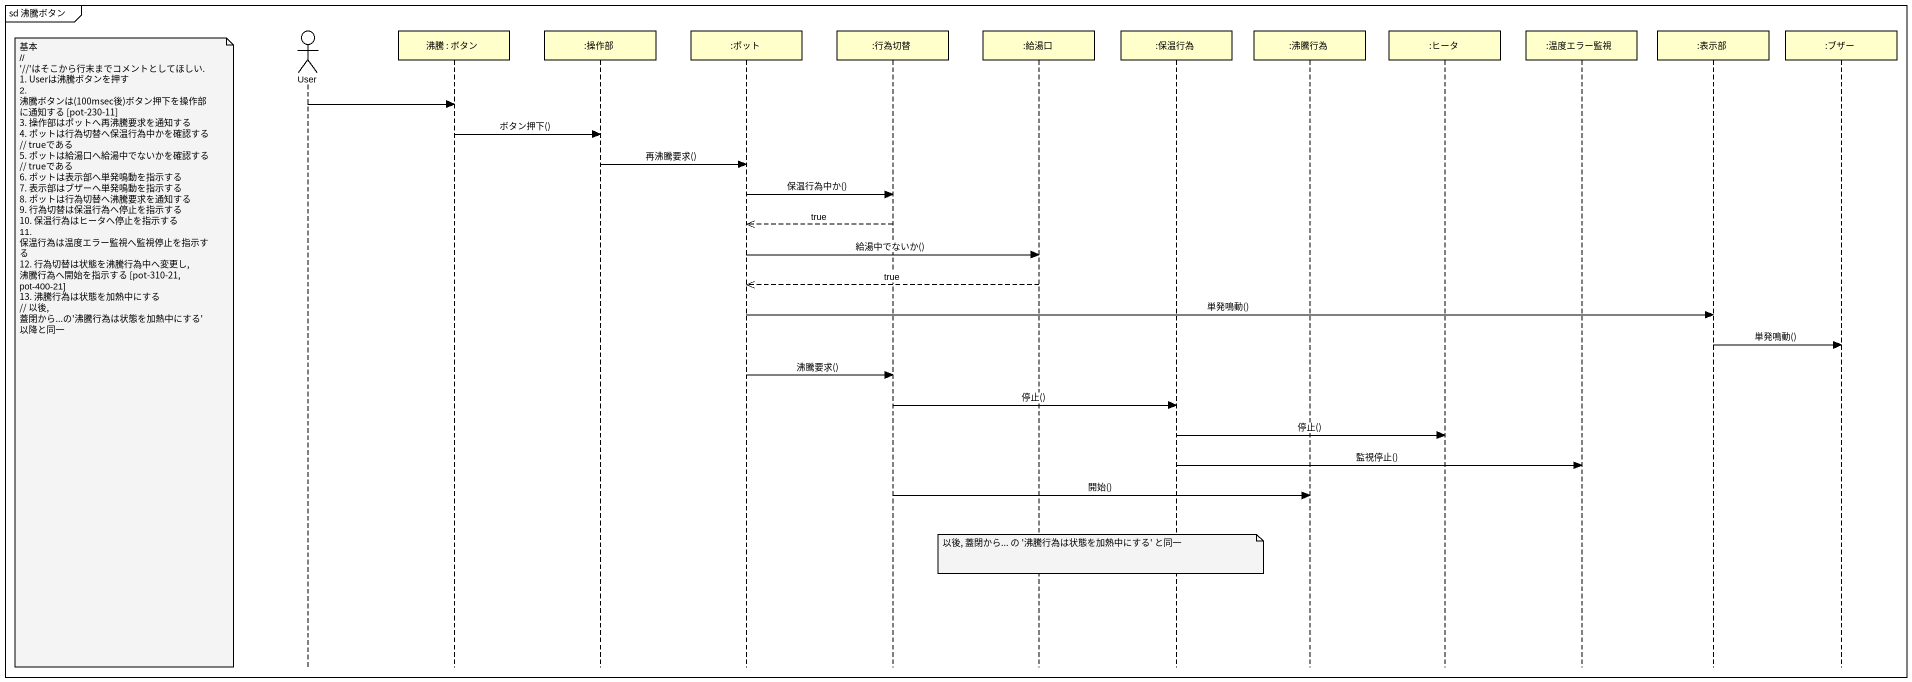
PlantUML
@startuml
mainframe sd 沸騰ボタン
hide footbox
actor User
participant "沸騰 : ボタン" as 沸騰
participant ":操作部" as 操作部
participant ":ポット" as ポット
participant ":行為切替" as 行為切替
participant ":給湯口" as 給湯口
participant ":保温行為" as 保温行為
participant ":沸騰行為" as 沸騰行為
participant ":ヒータ" as ヒータ
participant ":温度エラー監視" as 温度エラー監視
participant ":表示部" as 表示部
participant ":ブザー" as ブザー

User -> 沸騰
沸騰 -> 操作部 : ボタン押下()
操作部 -> ポット : 再沸騰要求()
ポット -> 行為切替 : 保温行為中か()
行為切替 -->> ポット : true
ポット -> 給湯口 : 給湯中でないか()
給湯口 -->> ポット : true
ポット -> 表示部 : 単発鳴動()
表示部 -> ブザー : 単発鳴動()
note left of User
  基本
  ~// '~//'はそこから行末までコメントとしてほしい.
  1. Userは沸騰ボタンを押す
  2. 沸騰ボタンは(100msec後)ボタン押下を操作部に通知する [pot-230-11]
  3. 操作部はポットへ再沸騰要求を通知する
  4. ポットは行為切替へ保温行為中かを確認する // trueである
  5. ポットは給湯口へ給湯中でないかを確認する // trueである
  6. ポットは表示部へ単発鳴動を指示する
  7. 表示部はブザーへ単発鳴動を指示する
  8. ポットは行為切替へ沸騰要求を通知する
  9. 行為切替は保温行為へ停止を指示する
  10. 保温行為はヒータへ停止を指示する
  11. 保温行為は温度エラー監視へ監視停止を指示する
  12. 行為切替は状態を沸騰行為中へ変更し, 沸騰行為へ開始を指示する [pot-310-21, pot-400-21]
  13. 沸騰行為は状態を加熱中にする
  // 以後, 蓋閉から...の'沸騰行為は状態を加熱中にする'以降と同一
end note
ポット -> 行為切替 : 沸騰要求()
行為切替 -> 保温行為 : 停止()
保温行為 -> ヒータ : 停止()
保温行為 -> 温度エラー監視 : 監視停止()
行為切替 -> 沸騰行為 : 開始()
note over 給湯口 : 以後, 蓋閉から... の '沸騰行為は状態を加熱中にする' と同一
@enduml
